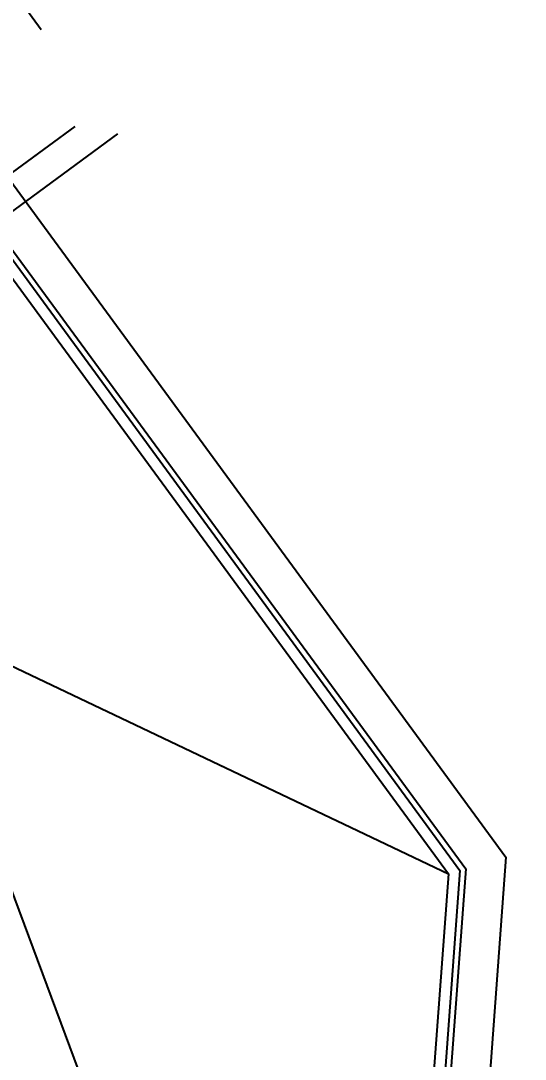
# Model space of a CAD drawing. Header units: millimetres. Extents: x 75184266 to 76346726, y -35077925 to -33679385.
# Drawn here: x 75552437 to 75561417, y -34529642 to -34511169 of the extents above; entities that cross this region are included whole.
import ezdxf

# ---------------------------------------------------------------- set-up
doc = ezdxf.new("R2010")
doc.units = ezdxf.units.MM
doc.header["$LTSCALE"] = 50
doc.header["$MEASUREMENT"] = 0
doc.header["$PDMODE"] = 1
doc.header["$PDSIZE"] = -3
doc.linetypes.add('-HID', pattern=[2.5, 1.5, -1])
doc.layers.get('0').update_dxf_attribs({"linetype": 'CONTINUOUS'})
doc.layers.get('Defpoints').update_dxf_attribs({"color": 51, "linetype": 'CONTINUOUS'})
doc.layers.add('건축', color=8, linetype='CONTINUOUS', plot=False)
doc.styles.add('XR-지하3층$0$돋움', font='', dxfattribs={"width": 0.9})
doc.styles.get('XR-지하3층$0$돋움').set_extended_font_data('Dotum')
doc.dimstyles.new('XR-지하3층$0$20110829_평면도_면적조정$0$std_style', dxfattribs={"dimscale": 400, "dimtxt": 3, "dimasz": 1, "dimexe": 1.5, "dimexo": 2, "dimgap": 1, "dimtad": 1, "dimtoh": 1, "dimdec": 0, "dimzin": 0, "dimdsep": 46, "dimtxsty": 'XR-지하3층$0$돋움', "dimblk": 'XR-지하3층$0$20110829_평면도_면적조정$0$01420DDOT01', "dimblk1": 'XR-지하3층$0$20110829_평면도_면적조정$0$01420DDOT01', "dimblk2": 'XR-지하3층$0$20110829_평면도_면적조정$0$01420DDOT01', "dimcen": 2.5, "dimdle": 8, "dimclrd": 256, "dimclre": 256, "dimclrt": 256, "dimadec": 0, "dimazin": 0, "dimtfac": 1, "dimtdec": 0, "dimtix": 1, "dimtmove": 2, "dimatfit": 3, "dimldrblk": 'XR-지하3층$0$20110829_평면도_면적조정$0$_ClosedBlank', "dimfxl": 1, "dimtolj": 1, "dimtzin": 0, "dimlwd": -1, "dimlwe": -1, "dimarcsym": 0})

# ---------------------------------------------------------------- blocks, each defined once
blk = doc.blocks.new('XR-지하3층$0$20110829_평면도_면적조정$0$01420DDOT01')
blk.add_line((-1.5, 0), (1.5, 0))
at = {"const_width": 0.5}
blk.add_lwpolyline([(-0.25, 0, 1), (0.25, 0, 1)], format="xyb", close=True, dxfattribs=at)
blk = doc.blocks.new('*D321')
at = {"layer": 'Defpoints', "color": 0, "transparency": 16777216}
for p in [(75555452, -34466175), (75547393, -34472084, 0), (75609653, -34557006, 0)]:
    blk.add_point(p, dxfattribs=at)
at = {"layer": '건축'}
for p, q in [((75548038, -34471611), (75555936, -34465820)), ((75617476, -34550774), (75555689, -34466497)), ((75610298, -34556533), (75618197, -34550742))]:
    blk.add_line(p, q, dxfattribs=at)
at = {"layer": '건축', "xscale": 400, "yscale": 400, "zscale": 400}
for p, rotation in [((75555452, -34466175), 126.2469342799536), ((75617713, -34551097), 306.2469342799536)]:
    blk.add_blockref('XR-지하3층$0$20110829_평면도_면적조정$0$01420DDOT01', p, dxfattribs=dict(at, rotation=rotation))
at = {"layer": '건축', "insert": (75587632, -34507866), "char_height": 1800, "attachment_point": 5, "rotation": 306.2469, "style": 'XR-지하3층$0$돋움'}
blk.add_mtext('\\A1;105300', dxfattribs=at)
blk = doc.blocks.new('XR-지하3층$0$20110829_평면도_면적조정$0$_ClosedBlank')
at = {"color": 0, "linetype": 'ByBlock', "lineweight": -2}
for p, q in [((-1, 0.167), (0, 0)), ((-1, 0.167), (-1, -0.167)), ((0, 0), (-1, -0.167))]:
    blk.add_line(p, q, dxfattribs=at)

msp = doc.modelspace()

# ---------------------------------------------------------------- linework, layer by layer
at = {"layer": '건축', "ltscale": 1000}
for p, q in [((75542171.6, -34500265.3), (75561074.2, -34526048.1)), ((75541797.9, -34500939.5), (75560357.1, -34526253.8)), ((75561074.2, -34526048.1), (75557719.2, -34571283.9)), ((75560357.1, -34526253.8), (75557856.6, -34559966.9))]:
    msp.add_line(p, q, dxfattribs=at)
at = {"layer": '건축', "ltscale": 0.5}
for p, q in [((75541744.5, -34501035.8), (75560254.6, -34526283.2)), ((75541637.8, -34501228.4), (75560049.7, -34526341.9)), ((75544006.7, -34504459.5), (75558739.7, -34544004.9)), ((75532202.4, -34513113.8), (75560049.7, -34526341.9)), ((75536561.9, -34525401.8), (75553408.1, -34513048.8)), ((75560254.6, -34526283.2), (75557765.6, -34559842.7)), ((75560049.7, -34526341.9), (75557583.4, -34559594.3))]:
    msp.add_line(p, q, dxfattribs=at)
at = {"layer": '건축', "linetype": '-HID', "ltscale": 50}
msp.add_lwpolyline([(75535092.8, -34517056), (75535447.6, -34517539.9), (75547398.8, -34508776.3), (75548285.8, -34509985.9), (75550584.1, -34508300.6), (75554161.7, -34513179.5), (75533580.8, -34528271.1), (75536259.1, -34552784.2), (75534742.9, -34552949.9), (75535039.2, -34555891.8), (75529025, -34556548.9), (75526754.9, -34535772.6), (75520970.7, -34527526.5), (75501450.8, -34518944.9), (75503885.6, -34513406.5), (75506632, -34514613.9), (75507245.8, -34513217.7), (75524650.2, -34520869.2), (75531537.6, -34515818.9), (75534336, -34516024)], close=True, dxfattribs=at)

# ---------------------------------------------------------------- dimensions: what is measured, and where the dimension line sits
at = {"layer": '건축'}
dim = msp.add_linear_dim(base=(75555452.3, -34466174.8), p1=(75609653.2, -34557005.5, 0), p2=(75547392.8, -34472083.6, 0), angle=126.24693, dimstyle='XR-지하3층$0$20110829_평면도_면적조정$0$std_style', override={"dimtxt": 4.5}, dxfattribs=at)
dim.commit()
dim.dimension.update_dxf_attribs({"geometry": '*D321', "text_midpoint": (75587631.9, -34507866.4)})

doc.saveas('drawing.dxf')
